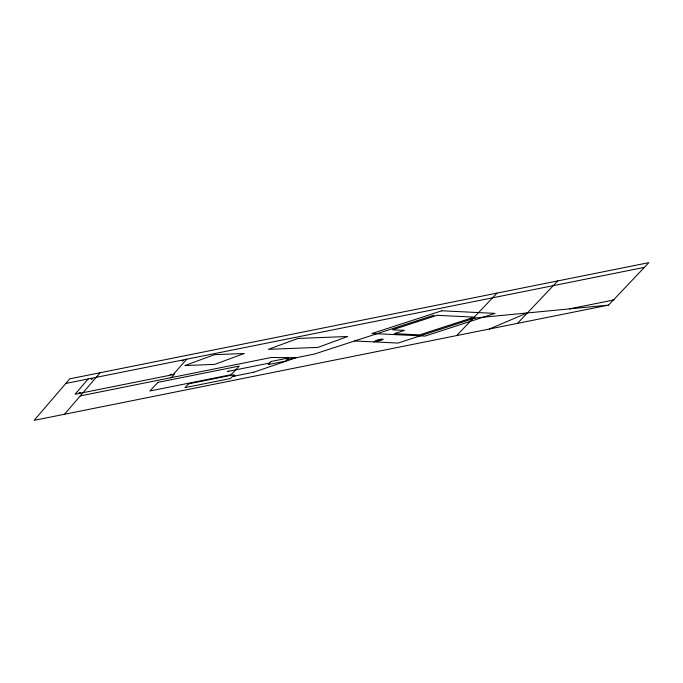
<?xml version="1.0" encoding="UTF-8"?>
<svg xmlns="http://www.w3.org/2000/svg" width="683" height="683" viewBox="0 0 683 683"><rect width="100%" height="100%" fill="white"/><g stroke="black" fill="none" stroke-linecap="round" stroke-linejoin="round"><path stroke-width="1.02" d="M88.15 378.963L75.045 394.27L173.038 374.643L186.852 359.156M64.637 414.12L100.264 372.602M172.253 377.289L170.759 377.699L171.493 377.622L174.677 373.78M456.782 335.549L497.045 293.109M517.509 323.366L557.763 280.926M608.596 305.096L648.85 262.648L69.777 378.834L34.15 420.352L608.596 305.096L470.066 318.491M92.47 378.749L91.018 379.005L92.478 378.672M79.108 392.862L80.603 392.512M80.56 392.605L79.134 392.93M182.088 360.744L183.59 360.393M183.539 360.496L182.113 360.812M170.212 374.583L171.715 374.233L170.255 374.651M172.244 377.358L171.553 377.614M228.685 371.279L227.217 371.62L228.694 371.202M380.021 340.023L378.553 340.365L380.03 339.946M612.566 300.221L614.068 299.863L612.617 300.289M489.361 329.018L527.148 312.976M252.915 372.474L296.26 357.704L271.245 357.499L80.304 395.909M433.978 315.179L314.325 354.084L287.15 359.531M373.917 341.901L379.278 340.16M475.112 318.005L398.018 343.071L354.656 340.962M65.824 383.445L644.376 267.369M227.951 371.407L269.691 363.032M232.416 376.495L253.581 372.252M569.391 308.887L613.325 300.076M158.046 382.352L149.842 391L231.059 374.702L239.263 366.062L158.046 382.352M271.185 361.461L268.206 364.602L285.665 361.102L288.644 357.96L271.185 361.461M188.576 383.855L184.965 387.637L230.495 378.51L234.098 374.736L188.576 383.855M233.492 376.273L234.978 375.932L233.535 376.248M214.505 354.665L184.828 365.567L214.59 364.398L244.266 353.495L214.505 354.665M298.044 338.444L268.368 349.346L317.971 347.399L347.656 336.497L298.044 338.444M441.824 310.791L371.97 333.509L425.125 336.087L494.979 313.377L441.824 310.791M437.06 315.324L392.563 329.795L404.447 330.367L394.381 333.646L419.695 334.875L474.258 317.134L437.06 315.324M377.289 341.159A3.97 0.606 -13.4 0 0 383.146 339.272A3.97 0.606 -13.4 0 0 377.409 340.049A3.97 0.606 -13.4 0 0 377.289 341.159"/></g></svg>
